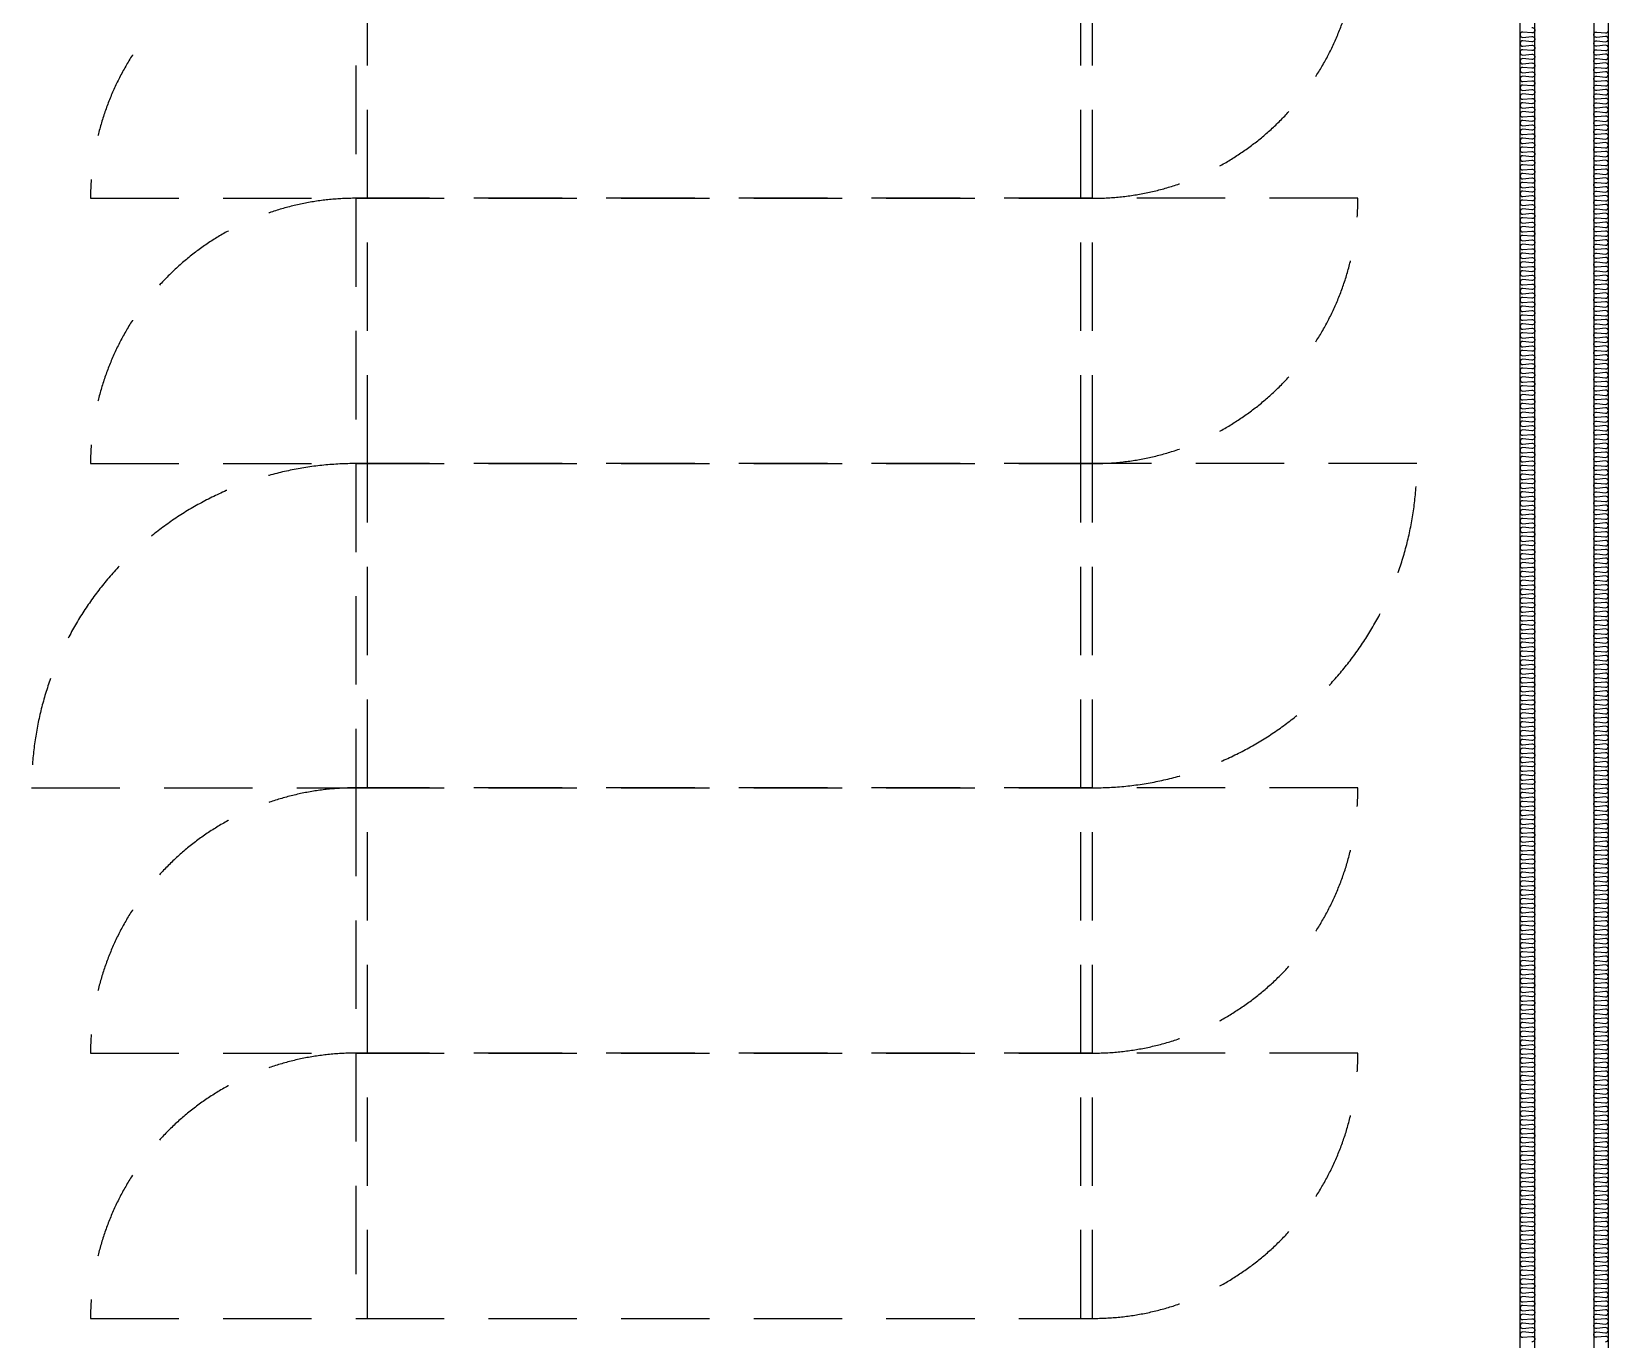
# Model space of a CAD drawing. Header units: millimetres. Extents: x -95754 to 177808, y 34455 to 150605.
# Drawn here: x 129554 to 134904, y 130634 to 135071 of the extents above; entities that cross this region are included whole.
import ezdxf

# ---------------------------------------------------------------- set-up
doc = ezdxf.new("R2010")
doc.units = ezdxf.units.MM
doc.header["$LTSCALE"] = 300
doc.linetypes.add('H1', pattern=[1.5, 1, -0.5])
for name, color, linetype in [('------00 Switch Gear', 8, 'Continuous'), ('A-ETC-전기', 253, 'H1'), ('A-WALL-D', 7, 'Continuous'), ('ISL', 251, 'Continuous')]:
    doc.layers.add(name, color=color, linetype=linetype)

# ---------------------------------------------------------------- blocks, each defined once
blk = doc.blocks.new('900X2500')
at = {"layer": 'A-ETC-전기'}
for p, q in [((-2460, 900), (-2460, 0)), ((900, 900), (-42, 900)), ((-40, 900), (-40, 0)), ((-3400, 0), (-2458, 0))]:
    blk.add_line(p, q, dxfattribs=at)
at = {"layer": 'A-ETC-전기', "elevation": 0}
blk.add_lwpolyline([(-2500, 900), (-2500, 0), (0, 0), (0, 900)], close=True, dxfattribs=at)
at = {"layer": 'A-ETC-전기'}
for centre, start, end in [((-2500, 0), 90, 180), ((0, 900), 270, 0)]:
    blk.add_arc(centre, 900, start, end, dxfattribs=at)
blk = doc.blocks.new('1100X2500')
at = {"layer": 'A-ETC-전기'}
for p, q in [((-2460, 1100), (-2460, 0)), ((1100, 1100), (-42, 1100)), ((-40, 1100), (-40, 0)), ((-3600, 0), (-2458, 0))]:
    blk.add_line(p, q, dxfattribs=at)
at = {"layer": 'A-ETC-전기', "elevation": 0}
blk.add_lwpolyline([(-2500, 1100), (-2500, 0), (0, 0), (0, 1100)], close=True, dxfattribs=at)
at = {"layer": 'A-ETC-전기'}
for centre, start, end in [((-2500, 0), 90, 180), ((0, 1100), 270, 0)]:
    blk.add_arc(centre, 1100, start, end, dxfattribs=at)

msp = doc.modelspace()

# ---------------------------------------------------------------- linework, layer by layer
at = {"layer": 'A-WALL-D', "elevation": 0}
msp.add_lwpolyline([(134653.6, 128755), (134653.6, 142140), (134853.6, 142140), (134853.6, 128755)], dxfattribs=at)
at = {"layer": 'ISL'}
msp.add_lwpolyline([(134603.6, 127205), (134603.6, 127405), (134053.6, 127405), (134053.6, 128805), (134603.6, 128805), (134603.6, 142140)], dxfattribs=at)
at = {"layer": 'ISL', "elevation": 0}
msp.add_lwpolyline([(134903.6, 127205), (134903.6, 127405), (135453.6, 127405), (135453.6, 128805), (134903.6, 128805), (134903.6, 142140)], dxfattribs=at)
at = {"layer": 'ISL'}
msp.add_lwpolyline([(134643.6, 135084, -1.108889), (134643.6, 135066), (134613.6, 135069, 0.44469), (134603.6, 135060, 0.44469), (134613.6, 135051), (134643.6, 135054, -1.108889), (134643.6, 135036), (134613.6, 135039, 0.44469), (134603.6, 135030, 0.44469), (134613.6, 135021), (134643.6, 135024, -1.108889), (134643.6, 135006), (134613.6, 135009, 0.44469), (134603.6, 135000, 0.44469), (134613.6, 134991), (134643.6, 134994, -1.108889), (134643.6, 134976), (134613.6, 134979, 0.44469), (134603.6, 134970, 0.44469), (134613.6, 134961), (134643.6, 134964, -1.108889), (134643.6, 134946), (134613.6, 134949, 0.44469), (134603.6, 134940, 0.44469), (134613.6, 134931), (134643.6, 134934, -1.108889), (134643.6, 134916), (134613.6, 134919, 0.44469), (134603.6, 134910, 0.44469), (134613.6, 134901), (134643.6, 134904, -1.108889), (134643.6, 134886), (134613.6, 134889, 0.44469), (134603.6, 134880, 0.44469), (134613.6, 134871), (134643.6, 134874, -1.108889), (134643.6, 134856), (134613.6, 134859, 0.44469), (134603.6, 134850, 0.44469), (134613.6, 134841), (134643.6, 134844, -1.108889), (134643.6, 134826), (134613.6, 134829, 0.44469), (134603.6, 134820, 0.44469), (134613.6, 134811), (134643.6, 134814, -1.108889), (134643.6, 134796), (134613.6, 134799, 0.44469), (134603.6, 134790, 0.44469), (134613.6, 134781), (134643.6, 134784, -1.108889), (134643.6, 134766), (134613.6, 134769, 0.44469), (134603.6, 134760, 0.44469), (134613.6, 134751), (134643.6, 134754, -1.108889), (134643.6, 134736), (134613.6, 134739, 0.44469), (134603.6, 134730, 0.44469), (134613.6, 134721), (134643.6, 134724, -1.108889), (134643.6, 134706), (134613.6, 134709, 0.44469), (134603.6, 134700, 0.44469), (134613.6, 134691), (134643.6, 134694, -1.108889), (134643.6, 134676), (134613.6, 134679, 0.44469), (134603.6, 134670, 0.44469), (134613.6, 134661), (134643.6, 134664, -1.108889), (134643.6, 134646), (134613.6, 134649, 0.44469), (134603.6, 134640, 0.44469), (134613.6, 134631), (134643.6, 134634, -1.108889), (134643.6, 134616), (134613.6, 134619, 0.44469), (134603.6, 134610, 0.44469), (134613.6, 134601), (134643.6, 134604, -1.108889), (134643.6, 134586), (134613.6, 134589, 0.44469), (134603.6, 134580, 0.44469), (134613.6, 134571), (134643.6, 134574, -1.108889), (134643.6, 134556), (134613.6, 134559, 0.44469), (134603.6, 134550, 0.44469), (134613.6, 134541), (134643.6, 134544, -1.108889), (134643.6, 134526), (134613.6, 134529, 0.44469), (134603.6, 134520, 0.44469), (134613.6, 134511), (134643.6, 134514, -1.108889), (134643.6, 134496), (134613.6, 134499, 0.44469), (134603.6, 134490, 0.44469), (134613.6, 134481), (134643.6, 134484, -1.108889), (134643.6, 134466), (134613.6, 134469, 0.44469), (134603.6, 134460, 0.44469), (134613.6, 134451), (134643.6, 134454, -1.108889), (134643.6, 134436), (134613.6, 134439, 0.44469), (134603.6, 134430, 0.44469), (134613.6, 134421), (134643.6, 134424, -1.108889), (134643.6, 134406), (134613.6, 134409, 0.44469), (134603.6, 134400, 0.44469), (134613.6, 134391), (134643.6, 134394, -1.108889), (134643.6, 134376), (134613.6, 134379, 0.44469), (134603.6, 134370, 0.44469), (134613.6, 134361), (134643.6, 134364, -1.108889), (134643.6, 134346), (134613.6, 134349, 0.44469), (134603.6, 134340, 0.44469), (134613.6, 134331), (134643.6, 134334, -1.108889), (134643.6, 134316), (134613.6, 134319, 0.44469), (134603.6, 134310, 0.44469), (134613.6, 134301), (134643.6, 134304, -1.108889), (134643.6, 134286), (134613.6, 134289, 0.44469), (134603.6, 134280, 0.44469), (134613.6, 134271), (134643.6, 134274, -1.108889), (134643.6, 134256), (134613.6, 134259, 0.44469), (134603.6, 134250, 0.44469), (134613.6, 134241), (134643.6, 134244, -1.108889), (134643.6, 134226), (134613.6, 134229, 0.44469), (134603.6, 134220, 0.44469), (134613.6, 134211), (134643.6, 134214, -1.108889), (134643.6, 134196), (134613.6, 134199, 0.44469), (134603.6, 134190, 0.44469), (134613.6, 134181), (134643.6, 134184, -1.108889), (134643.6, 134166), (134613.6, 134169, 0.44469), (134603.6, 134160, 0.44469), (134613.6, 134151), (134643.6, 134154, -1.108889), (134643.6, 134136), (134613.6, 134139, 0.44469), (134603.6, 134130, 0.44469), (134613.6, 134121), (134643.6, 134124, -1.108889), (134643.6, 134106), (134613.6, 134109, 0.44469), (134603.6, 134100, 0.44469), (134613.6, 134091), (134643.6, 134094, -1.108889), (134643.6, 134076), (134613.6, 134079, 0.44469), (134603.6, 134070, 0.44469), (134613.6, 134061), (134643.6, 134064, -1.108889), (134643.6, 134046), (134613.6, 134049, 0.44469), (134603.6, 134040, 0.44469), (134613.6, 134031), (134643.6, 134034, -1.108889), (134643.6, 134016), (134613.6, 134019, 0.44469), (134603.6, 134010, 0.44469), (134613.6, 134001), (134643.6, 134004, -1.108889), (134643.6, 133986), (134613.6, 133989, 0.44469), (134603.6, 133980, 0.44469), (134613.6, 133971), (134643.6, 133974, -1.108889), (134643.6, 133956), (134613.6, 133959, 0.44469), (134603.6, 133950, 0.44469), (134613.6, 133941), (134643.6, 133944, -1.108889), (134643.6, 133926), (134613.6, 133929, 0.44469), (134603.6, 133920, 0.44469), (134613.6, 133911), (134643.6, 133914, -1.108889), (134643.6, 133896), (134613.6, 133899, 0.44469), (134603.6, 133890, 0.44469), (134613.6, 133881), (134643.6, 133884, -1.108889), (134643.6, 133866), (134613.6, 133869, 0.44469), (134603.6, 133860, 0.44469), (134613.6, 133851), (134643.6, 133854, -1.108889), (134643.6, 133836), (134613.6, 133839, 0.44469), (134603.6, 133830, 0.44469), (134613.6, 133821), (134643.6, 133824, -1.108889), (134643.6, 133806), (134613.6, 133809, 0.44469), (134603.6, 133800, 0.44469), (134613.6, 133791), (134643.6, 133794, -1.108889), (134643.6, 133776), (134613.6, 133779, 0.44469), (134603.6, 133770, 0.44469), (134613.6, 133761), (134643.6, 133764, -1.108889), (134643.6, 133746), (134613.6, 133749, 0.44469), (134603.6, 133740, 0.44469), (134613.6, 133731), (134643.6, 133734, -1.108889), (134643.6, 133716), (134613.6, 133719, 0.44469), (134603.6, 133710, 0.44469), (134613.6, 133701), (134643.6, 133704, -1.108889), (134643.6, 133686), (134613.6, 133689, 0.44469), (134603.6, 133680, 0.44469), (134613.6, 133671), (134643.6, 133674, -1.108889), (134643.6, 133656), (134613.6, 133659, 0.44469), (134603.6, 133650, 0.44469), (134613.6, 133641), (134643.6, 133644, -1.108889), (134643.6, 133626), (134613.6, 133629, 0.44469), (134603.6, 133620, 0.44469), (134613.6, 133611), (134643.6, 133614, -1.108889), (134643.6, 133596), (134613.6, 133599, 0.44469), (134603.6, 133590, 0.44469), (134613.6, 133581), (134643.6, 133584, -1.108889), (134643.6, 133566), (134613.6, 133569, 0.44469), (134603.6, 133560, 0.44469), (134613.6, 133551), (134643.6, 133554, -1.108889), (134643.6, 133536), (134613.6, 133539, 0.44469), (134603.6, 133530, 0.44469), (134613.6, 133521), (134643.6, 133524, -1.108889), (134643.6, 133506), (134613.6, 133509, 0.44469), (134603.6, 133500, 0.44469), (134613.6, 133491), (134643.6, 133494, -1.108889), (134643.6, 133476), (134613.6, 133479, 0.44469), (134603.6, 133470, 0.44469), (134613.6, 133461), (134643.6, 133464, -1.108889), (134643.6, 133446), (134613.6, 133449, 0.44469), (134603.6, 133440, 0.44469), (134613.6, 133431), (134643.6, 133434, -1.108889), (134643.6, 133416), (134613.6, 133419, 0.44469), (134603.6, 133410, 0.44469), (134613.6, 133401), (134643.6, 133404, -1.108889), (134643.6, 133386), (134613.6, 133389, 0.44469), (134603.6, 133380, 0.44469), (134613.6, 133371), (134643.6, 133374, -1.108889), (134643.6, 133356), (134613.6, 133359, 0.44469), (134603.6, 133350, 0.44469), (134613.6, 133341), (134643.6, 133344, -1.108889), (134643.6, 133326), (134613.6, 133329, 0.44469), (134603.6, 133320, 0.44469), (134613.6, 133311), (134643.6, 133314, -1.108889), (134643.6, 133296), (134613.6, 133299, 0.44469), (134603.6, 133290, 0.44469), (134613.6, 133281), (134643.6, 133284, -1.108889), (134643.6, 133266), (134613.6, 133269, 0.44469), (134603.6, 133260, 0.44469), (134613.6, 133251), (134643.6, 133254, -1.108889), (134643.6, 133236), (134613.6, 133239, 0.44469), (134603.6, 133230, 0.44469), (134613.6, 133221), (134643.6, 133224, -1.108889), (134643.6, 133206), (134613.6, 133209, 0.44469), (134603.6, 133200, 0.44469), (134613.6, 133191), (134643.6, 133194, -1.108889), (134643.6, 133176), (134613.6, 133179, 0.44469), (134603.6, 133170, 0.44469), (134613.6, 133161), (134643.6, 133164, -1.108889), (134643.6, 133146), (134613.6, 133149, 0.44469), (134603.6, 133140, 0.44469), (134613.6, 133131), (134643.6, 133134, -1.108889), (134643.6, 133116), (134613.6, 133119, 0.44469), (134603.6, 133110, 0.44469), (134613.6, 133101), (134643.6, 133104, -1.108889), (134643.6, 133086), (134613.6, 133089, 0.44469), (134603.6, 133080, 0.44469), (134613.6, 133071), (134643.6, 133074, -1.108889), (134643.6, 133056), (134613.6, 133059, 0.44469), (134603.6, 133050, 0.44469), (134613.6, 133041), (134643.6, 133044, -1.108889), (134643.6, 133026), (134613.6, 133029, 0.44469), (134603.6, 133020, 0.44469), (134613.6, 133011), (134643.6, 133014, -1.108889), (134643.6, 132996), (134613.6, 132999, 0.44469), (134603.6, 132990, 0.44469), (134613.6, 132981), (134643.6, 132984, -1.108889), (134643.6, 132966), (134613.6, 132969, 0.44469), (134603.6, 132960, 0.44469), (134613.6, 132951), (134643.6, 132954, -1.108889), (134643.6, 132936), (134613.6, 132939, 0.44469), (134603.6, 132930, 0.44469), (134613.6, 132921), (134643.6, 132924, -1.108889), (134643.6, 132906), (134613.6, 132909, 0.44469), (134603.6, 132900, 0.44469), (134613.6, 132891), (134643.6, 132894, -1.108889), (134643.6, 132876), (134613.6, 132879, 0.44469), (134603.6, 132870, 0.44469), (134613.6, 132861), (134643.6, 132864, -1.108889), (134643.6, 132846), (134613.6, 132849, 0.44469), (134603.6, 132840, 0.44469), (134613.6, 132831), (134643.6, 132834, -1.108889), (134643.6, 132816), (134613.6, 132819, 0.44469), (134603.6, 132810, 0.44469), (134613.6, 132801), (134643.6, 132804, -1.108889), (134643.6, 132786), (134613.6, 132789, 0.44469), (134603.6, 132780, 0.44469), (134613.6, 132771), (134643.6, 132774, -1.108889), (134643.6, 132756), (134613.6, 132759, 0.44469), (134603.6, 132750, 0.44469), (134613.6, 132741), (134643.6, 132744, -1.108889), (134643.6, 132726), (134613.6, 132729, 0.44469), (134603.6, 132720, 0.44469), (134613.6, 132711), (134643.6, 132714, -1.108889), (134643.6, 132696), (134613.6, 132699, 0.44469), (134603.6, 132690, 0.44469), (134613.6, 132681), (134643.6, 132684, -1.108889), (134643.6, 132666), (134613.6, 132669, 0.44469), (134603.6, 132660, 0.44469), (134613.6, 132651), (134643.6, 132654, -1.108889), (134643.6, 132636), (134613.6, 132639, 0.44469), (134603.6, 132630, 0.44469), (134613.6, 132621), (134643.6, 132624, -1.108889), (134643.6, 132606), (134613.6, 132609, 0.44469), (134603.6, 132600, 0.44469), (134613.6, 132591), (134643.6, 132594, -1.108889), (134643.6, 132576), (134613.6, 132579, 0.44469), (134603.6, 132570, 0.44469), (134613.6, 132561), (134643.6, 132564, -1.108889), (134643.6, 132546), (134613.6, 132549, 0.44469), (134603.6, 132540, 0.44469), (134613.6, 132531), (134643.6, 132534, -1.108889), (134643.6, 132516), (134613.6, 132519, 0.44469), (134603.6, 132510, 0.44469), (134613.6, 132501), (134643.6, 132504, -1.108889), (134643.6, 132486), (134613.6, 132489, 0.44469), (134603.6, 132480, 0.44469), (134613.6, 132471), (134643.6, 132474, -1.108889), (134643.6, 132456), (134613.6, 132459, 0.44469), (134603.6, 132450, 0.44469), (134613.6, 132441), (134643.6, 132444, -1.108889), (134643.6, 132426), (134613.6, 132429, 0.44469), (134603.6, 132420, 0.44469), (134613.6, 132411), (134643.6, 132414, -1.108889), (134643.6, 132396), (134613.6, 132399, 0.44469), (134603.6, 132390, 0.44469), (134613.6, 132381), (134643.6, 132384, -1.108889), (134643.6, 132366), (134613.6, 132369, 0.44469), (134603.6, 132360, 0.44469), (134613.6, 132351), (134643.6, 132354, -1.108889), (134643.6, 132336), (134613.6, 132339, 0.44469), (134603.6, 132330, 0.44469), (134613.6, 132321), (134643.6, 132324, -1.108889), (134643.6, 132306), (134613.6, 132309, 0.44469), (134603.6, 132300, 0.44469), (134613.6, 132291), (134643.6, 132294, -1.108889), (134643.6, 132276), (134613.6, 132279, 0.44469), (134603.6, 132270, 0.44469), (134613.6, 132261), (134643.6, 132264, -1.108889), (134643.6, 132246), (134613.6, 132249, 0.44469), (134603.6, 132240, 0.44469), (134613.6, 132231), (134643.6, 132234, -1.108889), (134643.6, 132216), (134613.6, 132219, 0.44469), (134603.6, 132210, 0.44469), (134613.6, 132201), (134643.6, 132204, -1.108889), (134643.6, 132186), (134613.6, 132189, 0.44469), (134603.6, 132180, 0.44469), (134613.6, 132171), (134643.6, 132174, -1.108889), (134643.6, 132156), (134613.6, 132159, 0.44469), (134603.6, 132150, 0.44469), (134613.6, 132141), (134643.6, 132144, -1.108889), (134643.6, 132126), (134613.6, 132129, 0.44469), (134603.6, 132120, 0.44469), (134613.6, 132111), (134643.6, 132114, -1.108889), (134643.6, 132096), (134613.6, 132099, 0.44469), (134603.6, 132090, 0.44469), (134613.6, 132081), (134643.6, 132084, -1.108889), (134643.6, 132066), (134613.6, 132069, 0.44469), (134603.6, 132060, 0.44469), (134613.6, 132051), (134643.6, 132054, -1.108889), (134643.6, 132036), (134613.6, 132039, 0.44469), (134603.6, 132030, 0.44469), (134613.6, 132021), (134643.6, 132024, -1.108889), (134643.6, 132006), (134613.6, 132009, 0.44469), (134603.6, 132000, 0.44469), (134613.6, 131991), (134643.6, 131994, -1.108889), (134643.6, 131976), (134613.6, 131979, 0.44469), (134603.6, 131970, 0.44469), (134613.6, 131961), (134643.6, 131964, -1.108889), (134643.6, 131946), (134613.6, 131949, 0.44469), (134603.6, 131940, 0.44469), (134613.6, 131931), (134643.6, 131934, -1.108889), (134643.6, 131916), (134613.6, 131919, 0.44469), (134603.6, 131910, 0.44469), (134613.6, 131901), (134643.6, 131904, -1.108889), (134643.6, 131886), (134613.6, 131889, 0.44469), (134603.6, 131880, 0.44469), (134613.6, 131871), (134643.6, 131874, -1.108889), (134643.6, 131856), (134613.6, 131859, 0.44469), (134603.6, 131850, 0.44469), (134613.6, 131841), (134643.6, 131844, -1.108889), (134643.6, 131826), (134613.6, 131829, 0.44469), (134603.6, 131820, 0.44469), (134613.6, 131811), (134643.6, 131814, -1.108889), (134643.6, 131796), (134613.6, 131799, 0.44469), (134603.6, 131790, 0.44469), (134613.6, 131781), (134643.6, 131784, -1.108889), (134643.6, 131766), (134613.6, 131769, 0.44469), (134603.6, 131760, 0.44469), (134613.6, 131751), (134643.6, 131754, -1.108889), (134643.6, 131736), (134613.6, 131739, 0.44469), (134603.6, 131730, 0.44469), (134613.6, 131721), (134643.6, 131724, -1.108889), (134643.6, 131706), (134613.6, 131709, 0.44469), (134603.6, 131700, 0.44469), (134613.6, 131691), (134643.6, 131694, -1.108889), (134643.6, 131676), (134613.6, 131679, 0.44469), (134603.6, 131670, 0.44469), (134613.6, 131661), (134643.6, 131664, -1.108889), (134643.6, 131646), (134613.6, 131649, 0.44469), (134603.6, 131640, 0.44469), (134613.6, 131631), (134643.6, 131634, -1.108889), (134643.6, 131616), (134613.6, 131619, 0.44469), (134603.6, 131610, 0.44469), (134613.6, 131601), (134643.6, 131604, -1.108889), (134643.6, 131586), (134613.6, 131589, 0.44469), (134603.6, 131580, 0.44469), (134613.6, 131571), (134643.6, 131574, -1.108889), (134643.6, 131556), (134613.6, 131559, 0.44469), (134603.6, 131550, 0.44469), (134613.6, 131541), (134643.6, 131544, -1.108889), (134643.6, 131526), (134613.6, 131529, 0.44469), (134603.6, 131520, 0.44469), (134613.6, 131511), (134643.6, 131514, -1.108889), (134643.6, 131496), (134613.6, 131499, 0.44469), (134603.6, 131490, 0.44469), (134613.6, 131481), (134643.6, 131484, -1.108889), (134643.6, 131466), (134613.6, 131469, 0.44469), (134603.6, 131460, 0.44469), (134613.6, 131451), (134643.6, 131454, -1.108889), (134643.6, 131436), (134613.6, 131439, 0.44469), (134603.6, 131430, 0.44469), (134613.6, 131421), (134643.6, 131424, -1.108889), (134643.6, 131406), (134613.6, 131409, 0.44469), (134603.6, 131400, 0.44469), (134613.6, 131391), (134643.6, 131394, -1.108889), (134643.6, 131376), (134613.6, 131379, 0.44469), (134603.6, 131370, 0.44469), (134613.6, 131361), (134643.6, 131364, -1.108889), (134643.6, 131346), (134613.6, 131349, 0.44469), (134603.6, 131340, 0.44469), (134613.6, 131331), (134643.6, 131334, -1.108889), (134643.6, 131316), (134613.6, 131319, 0.44469), (134603.6, 131310, 0.44469), (134613.6, 131301), (134643.6, 131304, -1.108889), (134643.6, 131286), (134613.6, 131289, 0.44469), (134603.6, 131280, 0.44469), (134613.6, 131271), (134643.6, 131274, -1.108889), (134643.6, 131256), (134613.6, 131259, 0.44469), (134603.6, 131250, 0.44469), (134613.6, 131241), (134643.6, 131244, -1.108889), (134643.6, 131226), (134613.6, 131229, 0.44469), (134603.6, 131220, 0.44469), (134613.6, 131211), (134643.6, 131214, -1.108889), (134643.6, 131196), (134613.6, 131199, 0.44469), (134603.6, 131190, 0.44469), (134613.6, 131181), (134643.6, 131184, -1.108889), (134643.6, 131166), (134613.6, 131169, 0.44469), (134603.6, 131160, 0.44469), (134613.6, 131151), (134643.6, 131154, -1.108889), (134643.6, 131136), (134613.6, 131139, 0.44469), (134603.6, 131130, 0.44469), (134613.6, 131121), (134643.6, 131124, -1.108889), (134643.6, 131106), (134613.6, 131109, 0.44469), (134603.6, 131100, 0.44469), (134613.6, 131091), (134643.6, 131094, -1.108889), (134643.6, 131076), (134613.6, 131079, 0.44469), (134603.6, 131070, 0.44469), (134613.6, 131061), (134643.6, 131064, -1.108889), (134643.6, 131046), (134613.6, 131049, 0.44469), (134603.6, 131040, 0.44469), (134613.6, 131031), (134643.6, 131034, -1.108889), (134643.6, 131016), (134613.6, 131019, 0.44469), (134603.6, 131010, 0.44469), (134613.6, 131001), (134643.6, 131004, -1.108889), (134643.6, 130986), (134613.6, 130989, 0.44469), (134603.6, 130980, 0.44469), (134613.6, 130971), (134643.6, 130974, -1.108889), (134643.6, 130956), (134613.6, 130959, 0.44469), (134603.6, 130950, 0.44469), (134613.6, 130941), (134643.6, 130944, -1.108889), (134643.6, 130926), (134613.6, 130929, 0.44469), (134603.6, 130920, 0.44469), (134613.6, 130911), (134643.6, 130914, -1.108889), (134643.6, 130896), (134613.6, 130899, 0.44469), (134603.6, 130890, 0.44469), (134613.6, 130881), (134643.6, 130884, -1.108889), (134643.6, 130866), (134613.6, 130869, 0.44469), (134603.6, 130860, 0.44469), (134613.6, 130851), (134643.6, 130854, -1.108889), (134643.6, 130836), (134613.6, 130839, 0.44469), (134603.6, 130830, 0.44469), (134613.6, 130821), (134643.6, 130824, -1.108889), (134643.6, 130806), (134613.6, 130809, 0.44469), (134603.6, 130800, 0.44469), (134613.6, 130791), (134643.6, 130794, -1.108889), (134643.6, 130776), (134613.6, 130779, 0.44469), (134603.6, 130770, 0.44469), (134613.6, 130761), (134643.6, 130764, -1.108889), (134643.6, 130746), (134613.6, 130749, 0.44469), (134603.6, 130740, 0.44469), (134613.6, 130731), (134643.6, 130734, -1.108889), (134643.6, 130716), (134613.6, 130719, 0.44469), (134603.6, 130710, 0.44469), (134613.6, 130701), (134643.6, 130704, -1.108889), (134643.6, 130686), (134613.6, 130689, 0.44469), (134603.6, 130680, 0.44469), (134613.6, 130671), (134643.6, 130674, -1.108889), (134643.6, 130656), (134613.6, 130659, 0.44469), (134603.6, 130650, 0.44469), (134613.6, 130641), (134643.6, 130644, -1.108889), (134643.6, 130626)], format="xyb", dxfattribs=at)
at = {"layer": 'ISL', "elevation": 0}
msp.add_lwpolyline([(134893.6, 130626, 0.44469), (134903.6, 130635, 0.44469), (134893.6, 130644), (134863.6, 130641, -1.108889), (134863.6, 130659), (134893.6, 130656, 0.44469), (134903.6, 130665, 0.44469), (134893.6, 130674), (134863.6, 130671, -1.108889), (134863.6, 130689), (134893.6, 130686, 0.44469), (134903.6, 130695, 0.44469), (134893.6, 130704), (134863.6, 130701, -1.108889), (134863.6, 130719), (134893.6, 130716, 0.44469), (134903.6, 130725, 0.44469), (134893.6, 130734), (134863.6, 130731, -1.108889), (134863.6, 130749), (134893.6, 130746, 0.44469), (134903.6, 130755, 0.44469), (134893.6, 130764), (134863.6, 130761, -1.108889), (134863.6, 130779), (134893.6, 130776, 0.44469), (134903.6, 130785, 0.44469), (134893.6, 130794), (134863.6, 130791, -1.108889), (134863.6, 130809), (134893.6, 130806, 0.44469), (134903.6, 130815, 0.44469), (134893.6, 130824), (134863.6, 130821, -1.108889), (134863.6, 130839), (134893.6, 130836, 0.44469), (134903.6, 130845, 0.44469), (134893.6, 130854), (134863.6, 130851, -1.108889), (134863.6, 130869), (134893.6, 130866, 0.44469), (134903.6, 130875, 0.44469), (134893.6, 130884), (134863.6, 130881, -1.108889), (134863.6, 130899), (134893.6, 130896, 0.44469), (134903.6, 130905, 0.44469), (134893.6, 130914), (134863.6, 130911, -1.108889), (134863.6, 130929), (134893.6, 130926, 0.44469), (134903.6, 130935, 0.44469), (134893.6, 130944), (134863.6, 130941, -1.108889), (134863.6, 130959), (134893.6, 130956, 0.44469), (134903.6, 130965, 0.44469), (134893.6, 130974), (134863.6, 130971, -1.108889), (134863.6, 130989), (134893.6, 130986, 0.44469), (134903.6, 130995, 0.44469), (134893.6, 131004), (134863.6, 131001, -1.108889), (134863.6, 131019), (134893.6, 131016, 0.44469), (134903.6, 131025, 0.44469), (134893.6, 131034), (134863.6, 131031, -1.108889), (134863.6, 131049), (134893.6, 131046, 0.44469), (134903.6, 131055, 0.44469), (134893.6, 131064), (134863.6, 131061, -1.108889), (134863.6, 131079), (134893.6, 131076, 0.44469), (134903.6, 131085, 0.44469), (134893.6, 131094), (134863.6, 131091, -1.108889), (134863.6, 131109), (134893.6, 131106, 0.44469), (134903.6, 131115, 0.44469), (134893.6, 131124), (134863.6, 131121, -1.108889), (134863.6, 131139), (134893.6, 131136, 0.44469), (134903.6, 131145, 0.44469), (134893.6, 131154), (134863.6, 131151, -1.108889), (134863.6, 131169), (134893.6, 131166, 0.44469), (134903.6, 131175, 0.44469), (134893.6, 131184), (134863.6, 131181, -1.108889), (134863.6, 131199), (134893.6, 131196, 0.44469), (134903.6, 131205, 0.44469), (134893.6, 131214), (134863.6, 131211, -1.108889), (134863.6, 131229), (134893.6, 131226, 0.44469), (134903.6, 131235, 0.44469), (134893.6, 131244), (134863.6, 131241, -1.108889), (134863.6, 131259), (134893.6, 131256, 0.44469), (134903.6, 131265, 0.44469), (134893.6, 131274), (134863.6, 131271, -1.108889), (134863.6, 131289), (134893.6, 131286, 0.44469), (134903.6, 131295, 0.44469), (134893.6, 131304), (134863.6, 131301, -1.108889), (134863.6, 131319), (134893.6, 131316, 0.44469), (134903.6, 131325, 0.44469), (134893.6, 131334), (134863.6, 131331, -1.108889), (134863.6, 131349), (134893.6, 131346, 0.44469), (134903.6, 131355, 0.44469), (134893.6, 131364), (134863.6, 131361, -1.108889), (134863.6, 131379), (134893.6, 131376, 0.44469), (134903.6, 131385, 0.44469), (134893.6, 131394), (134863.6, 131391, -1.108889), (134863.6, 131409), (134893.6, 131406, 0.44469), (134903.6, 131415, 0.44469), (134893.6, 131424), (134863.6, 131421, -1.108889), (134863.6, 131439), (134893.6, 131436, 0.44469), (134903.6, 131445, 0.44469), (134893.6, 131454), (134863.6, 131451, -1.108889), (134863.6, 131469), (134893.6, 131466, 0.44469), (134903.6, 131475, 0.44469), (134893.6, 131484), (134863.6, 131481, -1.108889), (134863.6, 131499), (134893.6, 131496, 0.44469), (134903.6, 131505, 0.44469), (134893.6, 131514), (134863.6, 131511, -1.108889), (134863.6, 131529), (134893.6, 131526, 0.44469), (134903.6, 131535, 0.44469), (134893.6, 131544), (134863.6, 131541, -1.108889), (134863.6, 131559), (134893.6, 131556, 0.44469), (134903.6, 131565, 0.44469), (134893.6, 131574), (134863.6, 131571, -1.108889), (134863.6, 131589), (134893.6, 131586, 0.44469), (134903.6, 131595, 0.44469), (134893.6, 131604), (134863.6, 131601, -1.108889), (134863.6, 131619), (134893.6, 131616, 0.44469), (134903.6, 131625, 0.44469), (134893.6, 131634), (134863.6, 131631, -1.108889), (134863.6, 131649), (134893.6, 131646, 0.44469), (134903.6, 131655, 0.44469), (134893.6, 131664), (134863.6, 131661, -1.108889), (134863.6, 131679), (134893.6, 131676, 0.44469), (134903.6, 131685, 0.44469), (134893.6, 131694), (134863.6, 131691, -1.108889), (134863.6, 131709), (134893.6, 131706, 0.44469), (134903.6, 131715, 0.44469), (134893.6, 131724), (134863.6, 131721, -1.108889), (134863.6, 131739), (134893.6, 131736, 0.44469), (134903.6, 131745, 0.44469), (134893.6, 131754), (134863.6, 131751, -1.108889), (134863.6, 131769), (134893.6, 131766, 0.44469), (134903.6, 131775, 0.44469), (134893.6, 131784), (134863.6, 131781, -1.108889), (134863.6, 131799), (134893.6, 131796, 0.44469), (134903.6, 131805, 0.44469), (134893.6, 131814), (134863.6, 131811, -1.108889), (134863.6, 131829), (134893.6, 131826, 0.44469), (134903.6, 131835, 0.44469), (134893.6, 131844), (134863.6, 131841, -1.108889), (134863.6, 131859), (134893.6, 131856, 0.44469), (134903.6, 131865, 0.44469), (134893.6, 131874), (134863.6, 131871, -1.108889), (134863.6, 131889), (134893.6, 131886, 0.44469), (134903.6, 131895, 0.44469), (134893.6, 131904), (134863.6, 131901, -1.108889), (134863.6, 131919), (134893.6, 131916, 0.44469), (134903.6, 131925, 0.44469), (134893.6, 131934), (134863.6, 131931, -1.108889), (134863.6, 131949), (134893.6, 131946, 0.44469), (134903.6, 131955, 0.44469), (134893.6, 131964), (134863.6, 131961, -1.108889), (134863.6, 131979), (134893.6, 131976, 0.44469), (134903.6, 131985, 0.44469), (134893.6, 131994), (134863.6, 131991, -1.108889), (134863.6, 132009), (134893.6, 132006, 0.44469), (134903.6, 132015, 0.44469), (134893.6, 132024), (134863.6, 132021, -1.108889), (134863.6, 132039), (134893.6, 132036, 0.44469), (134903.6, 132045, 0.44469), (134893.6, 132054), (134863.6, 132051, -1.108889), (134863.6, 132069), (134893.6, 132066, 0.44469), (134903.6, 132075, 0.44469), (134893.6, 132084), (134863.6, 132081, -1.108889), (134863.6, 132099), (134893.6, 132096, 0.44469), (134903.6, 132105, 0.44469), (134893.6, 132114), (134863.6, 132111, -1.108889), (134863.6, 132129), (134893.6, 132126, 0.44469), (134903.6, 132135, 0.44469), (134893.6, 132144), (134863.6, 132141, -1.108889), (134863.6, 132159), (134893.6, 132156, 0.44469), (134903.6, 132165, 0.44469), (134893.6, 132174), (134863.6, 132171, -1.108889), (134863.6, 132189), (134893.6, 132186, 0.44469), (134903.6, 132195, 0.44469), (134893.6, 132204), (134863.6, 132201, -1.108889), (134863.6, 132219), (134893.6, 132216, 0.44469), (134903.6, 132225, 0.44469), (134893.6, 132234), (134863.6, 132231, -1.108889), (134863.6, 132249), (134893.6, 132246, 0.44469), (134903.6, 132255, 0.44469), (134893.6, 132264), (134863.6, 132261, -1.108889), (134863.6, 132279), (134893.6, 132276, 0.44469), (134903.6, 132285, 0.44469), (134893.6, 132294), (134863.6, 132291, -1.108889), (134863.6, 132309), (134893.6, 132306, 0.44469), (134903.6, 132315, 0.44469), (134893.6, 132324), (134863.6, 132321, -1.108889), (134863.6, 132339), (134893.6, 132336, 0.44469), (134903.6, 132345, 0.44469), (134893.6, 132354), (134863.6, 132351, -1.108889), (134863.6, 132369), (134893.6, 132366, 0.44469), (134903.6, 132375, 0.44469), (134893.6, 132384), (134863.6, 132381, -1.108889), (134863.6, 132399), (134893.6, 132396, 0.44469), (134903.6, 132405, 0.44469), (134893.6, 132414), (134863.6, 132411, -1.108889), (134863.6, 132429), (134893.6, 132426, 0.44469), (134903.6, 132435, 0.44469), (134893.6, 132444), (134863.6, 132441, -1.108889), (134863.6, 132459), (134893.6, 132456, 0.44469), (134903.6, 132465, 0.44469), (134893.6, 132474), (134863.6, 132471, -1.108889), (134863.6, 132489), (134893.6, 132486, 0.44469), (134903.6, 132495, 0.44469), (134893.6, 132504), (134863.6, 132501, -1.108889), (134863.6, 132519), (134893.6, 132516, 0.44469), (134903.6, 132525, 0.44469), (134893.6, 132534), (134863.6, 132531, -1.108889), (134863.6, 132549), (134893.6, 132546, 0.44469), (134903.6, 132555, 0.44469), (134893.6, 132564), (134863.6, 132561, -1.108889), (134863.6, 132579), (134893.6, 132576, 0.44469), (134903.6, 132585, 0.44469), (134893.6, 132594), (134863.6, 132591, -1.108889), (134863.6, 132609), (134893.6, 132606, 0.44469), (134903.6, 132615, 0.44469), (134893.6, 132624), (134863.6, 132621, -1.108889), (134863.6, 132639), (134893.6, 132636, 0.44469), (134903.6, 132645, 0.44469), (134893.6, 132654), (134863.6, 132651, -1.108889), (134863.6, 132669), (134893.6, 132666, 0.44469), (134903.6, 132675, 0.44469), (134893.6, 132684), (134863.6, 132681, -1.108889), (134863.6, 132699), (134893.6, 132696, 0.44469), (134903.6, 132705, 0.44469), (134893.6, 132714), (134863.6, 132711, -1.108889), (134863.6, 132729), (134893.6, 132726, 0.44469), (134903.6, 132735, 0.44469), (134893.6, 132744), (134863.6, 132741, -1.108889), (134863.6, 132759), (134893.6, 132756, 0.44469), (134903.6, 132765, 0.44469), (134893.6, 132774), (134863.6, 132771, -1.108889), (134863.6, 132789), (134893.6, 132786, 0.44469), (134903.6, 132795, 0.44469), (134893.6, 132804), (134863.6, 132801, -1.108889), (134863.6, 132819), (134893.6, 132816, 0.44469), (134903.6, 132825, 0.44469), (134893.6, 132834), (134863.6, 132831, -1.108889), (134863.6, 132849), (134893.6, 132846, 0.44469), (134903.6, 132855, 0.44469), (134893.6, 132864), (134863.6, 132861, -1.108889), (134863.6, 132879), (134893.6, 132876, 0.44469), (134903.6, 132885, 0.44469), (134893.6, 132894), (134863.6, 132891, -1.108889), (134863.6, 132909), (134893.6, 132906, 0.44469), (134903.6, 132915, 0.44469), (134893.6, 132924), (134863.6, 132921, -1.108889), (134863.6, 132939), (134893.6, 132936, 0.44469), (134903.6, 132945, 0.44469), (134893.6, 132954), (134863.6, 132951, -1.108889), (134863.6, 132969), (134893.6, 132966, 0.44469), (134903.6, 132975, 0.44469), (134893.6, 132984), (134863.6, 132981, -1.108889), (134863.6, 132999), (134893.6, 132996, 0.44469), (134903.6, 133005, 0.44469), (134893.6, 133014), (134863.6, 133011, -1.108889), (134863.6, 133029), (134893.6, 133026, 0.44469), (134903.6, 133035, 0.44469), (134893.6, 133044), (134863.6, 133041, -1.108889), (134863.6, 133059), (134893.6, 133056, 0.44469), (134903.6, 133065, 0.44469), (134893.6, 133074), (134863.6, 133071, -1.108889), (134863.6, 133089), (134893.6, 133086, 0.44469), (134903.6, 133095, 0.44469), (134893.6, 133104), (134863.6, 133101, -1.108889), (134863.6, 133119), (134893.6, 133116, 0.44469), (134903.6, 133125, 0.44469), (134893.6, 133134), (134863.6, 133131, -1.108889), (134863.6, 133149), (134893.6, 133146, 0.44469), (134903.6, 133155, 0.44469), (134893.6, 133164), (134863.6, 133161, -1.108889), (134863.6, 133179), (134893.6, 133176, 0.44469), (134903.6, 133185, 0.44469), (134893.6, 133194), (134863.6, 133191, -1.108889), (134863.6, 133209), (134893.6, 133206, 0.44469), (134903.6, 133215, 0.44469), (134893.6, 133224), (134863.6, 133221, -1.108889), (134863.6, 133239), (134893.6, 133236, 0.44469), (134903.6, 133245, 0.44469), (134893.6, 133254), (134863.6, 133251, -1.108889), (134863.6, 133269), (134893.6, 133266, 0.44469), (134903.6, 133275, 0.44469), (134893.6, 133284), (134863.6, 133281, -1.108889), (134863.6, 133299), (134893.6, 133296, 0.44469), (134903.6, 133305, 0.44469), (134893.6, 133314), (134863.6, 133311, -1.108889), (134863.6, 133329), (134893.6, 133326, 0.44469), (134903.6, 133335, 0.44469), (134893.6, 133344), (134863.6, 133341, -1.108889), (134863.6, 133359), (134893.6, 133356, 0.44469), (134903.6, 133365, 0.44469), (134893.6, 133374), (134863.6, 133371, -1.108889), (134863.6, 133389), (134893.6, 133386, 0.44469), (134903.6, 133395, 0.44469), (134893.6, 133404), (134863.6, 133401, -1.108889), (134863.6, 133419), (134893.6, 133416, 0.44469), (134903.6, 133425, 0.44469), (134893.6, 133434), (134863.6, 133431, -1.108889), (134863.6, 133449), (134893.6, 133446, 0.44469), (134903.6, 133455, 0.44469), (134893.6, 133464), (134863.6, 133461, -1.108889), (134863.6, 133479), (134893.6, 133476, 0.44469), (134903.6, 133485, 0.44469), (134893.6, 133494), (134863.6, 133491, -1.108889), (134863.6, 133509), (134893.6, 133506, 0.44469), (134903.6, 133515, 0.44469), (134893.6, 133524), (134863.6, 133521, -1.108889), (134863.6, 133539), (134893.6, 133536, 0.44469), (134903.6, 133545, 0.44469), (134893.6, 133554), (134863.6, 133551, -1.108889), (134863.6, 133569), (134893.6, 133566, 0.44469), (134903.6, 133575, 0.44469), (134893.6, 133584), (134863.6, 133581, -1.108889), (134863.6, 133599), (134893.6, 133596, 0.44469), (134903.6, 133605, 0.44469), (134893.6, 133614), (134863.6, 133611, -1.108889), (134863.6, 133629), (134893.6, 133626, 0.44469), (134903.6, 133635, 0.44469), (134893.6, 133644), (134863.6, 133641, -1.108889), (134863.6, 133659), (134893.6, 133656, 0.44469), (134903.6, 133665, 0.44469), (134893.6, 133674), (134863.6, 133671, -1.108889), (134863.6, 133689), (134893.6, 133686, 0.44469), (134903.6, 133695, 0.44469), (134893.6, 133704), (134863.6, 133701, -1.108889), (134863.6, 133719), (134893.6, 133716, 0.44469), (134903.6, 133725, 0.44469), (134893.6, 133734), (134863.6, 133731, -1.108889), (134863.6, 133749), (134893.6, 133746, 0.44469), (134903.6, 133755, 0.44469), (134893.6, 133764), (134863.6, 133761, -1.108889), (134863.6, 133779), (134893.6, 133776, 0.44469), (134903.6, 133785, 0.44469), (134893.6, 133794), (134863.6, 133791, -1.108889), (134863.6, 133809), (134893.6, 133806, 0.44469), (134903.6, 133815, 0.44469), (134893.6, 133824), (134863.6, 133821, -1.108889), (134863.6, 133839), (134893.6, 133836, 0.44469), (134903.6, 133845, 0.44469), (134893.6, 133854), (134863.6, 133851, -1.108889), (134863.6, 133869), (134893.6, 133866, 0.44469), (134903.6, 133875, 0.44469), (134893.6, 133884), (134863.6, 133881, -1.108889), (134863.6, 133899), (134893.6, 133896, 0.44469), (134903.6, 133905, 0.44469), (134893.6, 133914), (134863.6, 133911, -1.108889), (134863.6, 133929), (134893.6, 133926, 0.44469), (134903.6, 133935, 0.44469), (134893.6, 133944), (134863.6, 133941, -1.108889), (134863.6, 133959), (134893.6, 133956, 0.44469), (134903.6, 133965, 0.44469), (134893.6, 133974), (134863.6, 133971, -1.108889), (134863.6, 133989), (134893.6, 133986, 0.44469), (134903.6, 133995, 0.44469), (134893.6, 134004), (134863.6, 134001, -1.108889), (134863.6, 134019), (134893.6, 134016, 0.44469), (134903.6, 134025, 0.44469), (134893.6, 134034), (134863.6, 134031, -1.108889), (134863.6, 134049), (134893.6, 134046, 0.44469), (134903.6, 134055, 0.44469), (134893.6, 134064), (134863.6, 134061, -1.108889), (134863.6, 134079), (134893.6, 134076, 0.44469), (134903.6, 134085, 0.44469), (134893.6, 134094), (134863.6, 134091, -1.108889), (134863.6, 134109), (134893.6, 134106, 0.44469), (134903.6, 134115, 0.44469), (134893.6, 134124), (134863.6, 134121, -1.108889), (134863.6, 134139), (134893.6, 134136, 0.44469), (134903.6, 134145, 0.44469), (134893.6, 134154), (134863.6, 134151, -1.108889), (134863.6, 134169), (134893.6, 134166, 0.44469), (134903.6, 134175, 0.44469), (134893.6, 134184), (134863.6, 134181, -1.108889), (134863.6, 134199), (134893.6, 134196, 0.44469), (134903.6, 134205, 0.44469), (134893.6, 134214), (134863.6, 134211, -1.108889), (134863.6, 134229), (134893.6, 134226, 0.44469), (134903.6, 134235, 0.44469), (134893.6, 134244), (134863.6, 134241, -1.108889), (134863.6, 134259), (134893.6, 134256, 0.44469), (134903.6, 134265, 0.44469), (134893.6, 134274), (134863.6, 134271, -1.108889), (134863.6, 134289), (134893.6, 134286, 0.44469), (134903.6, 134295, 0.44469), (134893.6, 134304), (134863.6, 134301, -1.108889), (134863.6, 134319), (134893.6, 134316, 0.44469), (134903.6, 134325, 0.44469), (134893.6, 134334), (134863.6, 134331, -1.108889), (134863.6, 134349), (134893.6, 134346, 0.44469), (134903.6, 134355, 0.44469), (134893.6, 134364), (134863.6, 134361, -1.108889), (134863.6, 134379), (134893.6, 134376, 0.44469), (134903.6, 134385, 0.44469), (134893.6, 134394), (134863.6, 134391, -1.108889), (134863.6, 134409), (134893.6, 134406, 0.44469), (134903.6, 134415, 0.44469), (134893.6, 134424), (134863.6, 134421, -1.108889), (134863.6, 134439), (134893.6, 134436, 0.44469), (134903.6, 134445, 0.44469), (134893.6, 134454), (134863.6, 134451, -1.108889), (134863.6, 134469), (134893.6, 134466, 0.44469), (134903.6, 134475, 0.44469), (134893.6, 134484), (134863.6, 134481, -1.108889), (134863.6, 134499), (134893.6, 134496, 0.44469), (134903.6, 134505, 0.44469), (134893.6, 134514), (134863.6, 134511, -1.108889), (134863.6, 134529), (134893.6, 134526, 0.44469), (134903.6, 134535, 0.44469), (134893.6, 134544), (134863.6, 134541, -1.108889), (134863.6, 134559), (134893.6, 134556, 0.44469), (134903.6, 134565, 0.44469), (134893.6, 134574), (134863.6, 134571, -1.108889), (134863.6, 134589), (134893.6, 134586, 0.44469), (134903.6, 134595, 0.44469), (134893.6, 134604), (134863.6, 134601, -1.108889), (134863.6, 134619), (134893.6, 134616, 0.44469), (134903.6, 134625, 0.44469), (134893.6, 134634), (134863.6, 134631, -1.108889), (134863.6, 134649), (134893.6, 134646, 0.44469), (134903.6, 134655, 0.44469), (134893.6, 134664), (134863.6, 134661, -1.108889), (134863.6, 134679), (134893.6, 134676, 0.44469), (134903.6, 134685, 0.44469), (134893.6, 134694), (134863.6, 134691, -1.108889), (134863.6, 134709), (134893.6, 134706, 0.44469), (134903.6, 134715, 0.44469), (134893.6, 134724), (134863.6, 134721, -1.108889), (134863.6, 134739), (134893.6, 134736, 0.44469), (134903.6, 134745, 0.44469), (134893.6, 134754), (134863.6, 134751, -1.108889), (134863.6, 134769), (134893.6, 134766, 0.44469), (134903.6, 134775, 0.44469), (134893.6, 134784), (134863.6, 134781, -1.108889), (134863.6, 134799), (134893.6, 134796, 0.44469), (134903.6, 134805, 0.44469), (134893.6, 134814), (134863.6, 134811, -1.108889), (134863.6, 134829), (134893.6, 134826, 0.44469), (134903.6, 134835, 0.44469), (134893.6, 134844), (134863.6, 134841, -1.108889), (134863.6, 134859), (134893.6, 134856, 0.44469), (134903.6, 134865, 0.44469), (134893.6, 134874), (134863.6, 134871, -1.108889), (134863.6, 134889), (134893.6, 134886, 0.44469), (134903.6, 134895, 0.44469), (134893.6, 134904), (134863.6, 134901, -1.108889), (134863.6, 134919), (134893.6, 134916, 0.44469), (134903.6, 134925, 0.44469), (134893.6, 134934), (134863.6, 134931, -1.108889), (134863.6, 134949), (134893.6, 134946, 0.44469), (134903.6, 134955, 0.44469), (134893.6, 134964), (134863.6, 134961, -1.108889), (134863.6, 134979), (134893.6, 134976, 0.44469), (134903.6, 134985, 0.44469), (134893.6, 134994), (134863.6, 134991, -1.108889), (134863.6, 135009), (134893.6, 135006, 0.44469), (134903.6, 135015, 0.44469), (134893.6, 135024), (134863.6, 135021, -1.108889), (134863.6, 135039), (134893.6, 135036, 0.44469), (134903.6, 135045, 0.44469), (134893.6, 135054), (134863.6, 135051, -1.108889), (134863.6, 135069), (134893.6, 135066, 0.44469), (134903.6, 135075, 0.44469)], format="xyb", dxfattribs=at)

# ---------------------------------------------------------------- block references
at = {"layer": '------00 Switch Gear', "rotation": 180}
for name, p in [('900X2500', (130653.6, 135405, 0)), ('900X2500', (130653.6, 134505, 0)), ('1100X2500', (130653.6, 133605, 0)), ('900X2500', (130653.6, 132505, 0)), ('900X2500', (130653.6, 131605, 0))]:
    msp.add_blockref(name, p, dxfattribs=at)

doc.saveas('drawing.dxf')
